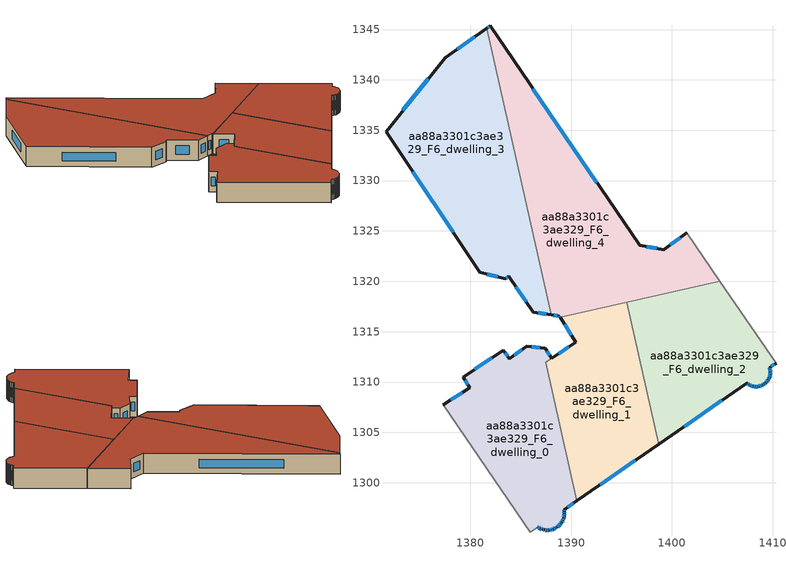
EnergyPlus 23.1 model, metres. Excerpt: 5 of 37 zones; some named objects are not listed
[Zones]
aa88a3301c3ae329_F6_dwelling_0
 floor to aa88a3301c3ae329_F5_dwelling_0 (EU_floor_Construction): 1388.07,1312.38 1387.47,1311.98 1390.57,1298.21 1389.29,1297.33 1389.32,1297.16 1389.33,1296.93 1389.31,1296.71 1389.26,1296.5 1389.18,1296.29 1389.08,1296.09 1388.95,1295.91 1388.8,1295.75 1388.62,1295.61 1388.56,1295.57 1388.44,1295.49 1388.23,1295.4 1388.02,1295.33 1387.8,1295.3 1387.58,1295.29 1387.36,1295.31 1387.15,1295.36 1386.94,1295.44 1386.74,1295.54 1386.66,1295.6 1385.93,1295.1 1377.29,1307.73 1379.92,1309.44 1379.29,1310.47 1383.25,1313.17 1383.87,1312.3 1385.57,1313.57 1387.41,1313.34 z18
 wall outside (EU_wall_Construction): 1388.07,1312.38 1387.41,1313.34 1385.57,1313.57 1383.87,1312.3 1383.25,1313.17 1379.29,1310.47 1379.92,1309.44 1377.29,1307.73 / 1386.66,1295.6 1386.74,1295.54 1386.94,1295.44 1387.15,1295.36 1387.36,1295.31 1387.58,1295.29 1387.8,1295.3 1388.02,1295.33 1388.23,1295.4 1388.44,1295.49 1388.56,1295.57 1388.62,1295.61 1388.8,1295.75 1388.95,1295.91 1389.08,1296.09 1389.18,1296.29 1389.26,1296.5 1389.31,1296.71 1389.33,1296.93 1389.32,1297.16 1389.29,1297.33 1390.57,1298.21 z18:21
 wall adiabatic (EU_wall_Construction): 1377.29,1307.73 1385.93,1295.1 1386.66,1295.6 z18:21
 wall to aa88a3301c3ae329_F6_dwelling_1 (EU_wall_Construction): 1390.57,1298.21 1387.47,1311.98 1388.07,1312.38 z18:21
 window (EU_Window_Construction): 1385.08,1313.21 1384.36,1312.67 / 1386.88,1313.4 1386.09,1313.5 / 1387.88,1312.65 1387.6,1313.06 / 1389.66,1297.58 1390.21,1297.96 / 1389.31,1297.2 1389.3,1297.28 / 1389.33,1297 1389.32,1297.09 / 1389.31,1296.78 1389.32,1296.87 / 1389.27,1296.56 1389.29,1296.65 / 1389.2,1296.35 1389.24,1296.44 / 1389.11,1296.15 1389.15,1296.23 / 1388.98,1295.96 1389.04,1296.04 / 1388.84,1295.8 1388.9,1295.87 / 1388.67,1295.65 1388.75,1295.71 / 1388.47,1295.51 1388.53,1295.54 / 1388.29,1295.43 1388.38,1295.46 / 1388.08,1295.35 1388.17,1295.38 / 1387.87,1295.31 1387.96,1295.32 / 1387.65,1295.29 1387.74,1295.29 / 1387.42,1295.3 1387.52,1295.29 / 1387.21,1295.35 1387.3,1295.32 / 1387,1295.42 1387.09,1295.38 / 1386.8,1295.51 1386.88,1295.47 / 1386.68,1295.58 1386.72,1295.56 / 1379.17,1308.95 1378.04,1308.22 / 1379.47,1310.18 1379.74,1309.74 / 1382.12,1312.4 1380.42,1311.25 / 1383.7,1312.55 1383.43,1312.93 z18.86:20.14
 roof outside (EU_roof_Construction): 1389.08,1296.09 1389.18,1296.29 1389.26,1296.5 1389.31,1296.71 1389.33,1296.93 1389.32,1297.16 1389.29,1297.33 1390.57,1298.21 1387.47,1311.98 1388.07,1312.38 1387.41,1313.34 1385.57,1313.57 1383.87,1312.3 1383.25,1313.17 1379.29,1310.47 1379.92,1309.44 1377.29,1307.73 1385.93,1295.1 1386.66,1295.6 1386.74,1295.54 1386.94,1295.44 1387.15,1295.36 1387.36,1295.31 1387.58,1295.29 1387.8,1295.3 1388.02,1295.33 1388.23,1295.4 1388.44,1295.49 1388.56,1295.57 1388.62,1295.61 1388.8,1295.75 1388.95,1295.91 z21
aa88a3301c3ae329_F6_dwelling_1
 floor to aa88a3301c3ae329_F5_dwelling_1 (EU_floor_Construction): 1395.53,1317.92 1398.71,1303.84 1390.57,1298.21 1387.47,1311.98 1390.47,1313.96 1388.9,1316.43 z18
 wall outside (EU_wall_Construction): 1390.57,1298.21 1398.71,1303.84 / 1388.9,1316.43 1390.47,1313.96 1388.07,1312.38 z18:21
 wall to aa88a3301c3ae329_F6_dwelling_2 (EU_wall_Construction): 1398.71,1303.84 1395.53,1317.92 z18:21
 wall to aa88a3301c3ae329_F6_dwelling_4 (EU_wall_Construction): 1395.53,1317.92 1388.9,1316.43 z18:21
 window (EU_Window_Construction): 1392.9,1299.82 1396.38,1302.24 / 1389.35,1315.72 1390.02,1314.67 / 1389.78,1313.51 1388.75,1312.83 z18.86:20.14
 roof outside (EU_roof_Construction): 1398.71,1303.84 1395.53,1317.92 1388.9,1316.43 1390.47,1313.96 1387.47,1311.98 1390.57,1298.21 z21
aa88a3301c3ae329_F6_dwelling_2
 floor to aa88a3301c3ae329_F5_dwelling_2 (EU_floor_Construction): 1404.76,1320 1410.34,1311.89 1409.69,1311.42 1409.74,1311.27 1409.77,1311.08 1409.78,1310.9 1409.76,1310.72 1409.72,1310.54 1409.65,1310.37 1409.57,1310.21 1409.46,1310.06 1409.33,1309.92 1409.19,1309.81 1409.16,1309.78 1409.04,1309.71 1408.87,1309.63 1408.7,1309.58 1408.51,1309.55 1408.33,1309.54 1408.15,1309.56 1407.97,1309.6 1407.8,1309.67 1407.64,1309.75 1407.49,1309.86 1407.44,1309.9 1398.71,1303.84 1395.53,1317.92 z18
 wall outside (EU_wall_Construction): 1398.71,1303.84 1407.44,1309.9 1407.49,1309.86 1407.64,1309.75 1407.8,1309.67 1407.97,1309.6 1408.15,1309.56 1408.33,1309.54 1408.51,1309.55 1408.7,1309.58 1408.87,1309.63 1409.04,1309.71 1409.16,1309.78 1409.19,1309.81 1409.33,1309.92 1409.46,1310.06 1409.57,1310.21 1409.65,1310.37 1409.72,1310.54 1409.76,1310.72 1409.78,1310.9 1409.77,1311.08 1409.74,1311.27 1409.69,1311.42 1410.34,1311.89 z18:21
 wall adiabatic (EU_wall_Construction): 1410.34,1311.89 1404.76,1320 z18:21
 wall to aa88a3301c3ae329_F6_dwelling_4 (EU_wall_Construction): 1404.76,1320 1395.53,1317.92 z18:21
 window (EU_Window_Construction): 1409.73,1311.31 1409.71,1311.37 / 1409.76,1311.14 1409.75,1311.21 / 1409.77,1310.95 1409.77,1311.03 / 1409.76,1310.77 1409.77,1310.85 / 1409.73,1310.59 1409.75,1310.67 / 1409.67,1310.42 1409.7,1310.49 / 1409.59,1310.25 1409.63,1310.32 / 1409.49,1310.1 1409.54,1310.16 / 1409.37,1309.96 1409.42,1310.02 / 1409.23,1309.84 1409.29,1309.89 / 1409.07,1309.73 1409.12,1309.76 / 1408.92,1309.65 1408.99,1309.69 / 1408.75,1309.59 1408.82,1309.62 / 1408.57,1309.56 1408.64,1309.57 / 1408.38,1309.54 1408.46,1309.55 / 1408.2,1309.56 1408.28,1309.55 / 1408.02,1309.59 1408.1,1309.57 / 1407.85,1309.65 1407.92,1309.62 / 1407.68,1309.73 1407.75,1309.69 / 1407.53,1309.83 1407.59,1309.78 / 1401.2,1305.57 1404.95,1308.17 / 1409.88,1311.55 1410.15,1311.75 z18.86:20.14
 roof outside (EU_roof_Construction): 1408.7,1309.58 1408.87,1309.63 1409.04,1309.71 1409.16,1309.78 1409.19,1309.81 1409.33,1309.92 1409.46,1310.06 1409.57,1310.21 1409.65,1310.37 1409.72,1310.54 1409.76,1310.72 1409.78,1310.9 1409.77,1311.08 1409.74,1311.27 1409.69,1311.42 1410.34,1311.89 1404.76,1320 1395.53,1317.92 1398.71,1303.84 1407.44,1309.9 1407.49,1309.86 1407.64,1309.75 1407.8,1309.67 1407.97,1309.6 1408.15,1309.56 1408.33,1309.54 1408.51,1309.55 z21
aa88a3301c3ae329_F6_dwelling_3
 floor to aa88a3301c3ae329_F5_dwelling_3 (EU_floor_Construction): 1381.61,1345.12 1388.02,1316.66 1386.24,1316.93 1383.79,1320.49 1383.44,1320.25 1380.94,1320.9 1371.61,1334.87 1377.5,1342.2 z18
 wall outside (EU_wall_Construction): 1381.61,1345.12 1377.5,1342.2 1371.61,1334.87 1380.94,1320.9 1383.44,1320.25 1383.79,1320.49 1386.24,1316.93 1388.02,1316.66 z18:21
 wall to aa88a3301c3ae329_F6_dwelling_4 (EU_wall_Construction): 1388.02,1316.66 1381.61,1345.12 z18:21
 window (EU_Window_Construction): 1381.66,1320.71 1382.73,1320.43 / 1374.28,1330.88 1378.28,1324.89 / 1375.82,1340.1 1373.3,1336.97 / 1380.43,1344.29 1378.67,1343.03 / 1386.75,1316.85 1387.51,1316.74 / 1384.49,1319.47 1385.54,1317.95 / 1383.54,1320.32 1383.69,1320.42 z18.86:20.14
 roof outside (EU_roof_Construction): 1388.02,1316.66 1381.61,1345.12 1377.5,1342.2 1371.61,1334.87 1380.94,1320.9 1383.44,1320.25 1383.79,1320.49 1386.24,1316.93 z21
aa88a3301c3ae329_F6_dwelling_4
 floor to aa88a3301c3ae329_F5_dwelling_4 (EU_floor_Construction): 1401.47,1324.8 1404.76,1320 1388.9,1316.43 1388.82,1316.54 1388.02,1316.66 1381.61,1345.12 1381.94,1345.36 1396.8,1323.58 1399.19,1323.13 z18
 wall outside (EU_wall_Construction): 1401.47,1324.8 1399.19,1323.13 1396.8,1323.58 1381.94,1345.36 1381.61,1345.12 / 1388.02,1316.66 1388.82,1316.54 1388.9,1316.43 z18:21
 wall adiabatic (EU_wall_Construction): 1404.76,1320 1401.47,1324.8 z18:21
 window (EU_Window_Construction): 1392.56,1329.81 1386.19,1339.14 / 1398.51,1323.26 1397.49,1323.45 / 1400.82,1324.32 1399.84,1323.61 / 1388.84,1316.51 1388.87,1316.46 / 1388.25,1316.63 1388.59,1316.58 / 1381.85,1345.29 1381.7,1345.19 z18.86:20.14
 roof outside (EU_roof_Construction): 1404.76,1320 1401.47,1324.8 1399.19,1323.13 1396.8,1323.58 1381.94,1345.36 1381.61,1345.12 1388.02,1316.66 1388.82,1316.54 1388.9,1316.43 z21
[Building]
EU S2 Campaign: North Axis=0; Terrain=City; Solar Distribution=FullExterior
[Site:Location]
Helsinki-Vantaa.AP: Latitude=60.317; Longitude=24.963; Time Zone=2; Elevation=54.6
[SizingPeriod:WeatherFileDays]
AnnualSizingPeriod: Begin Month=1; Begin Day of Month=1; End Month=12; End Day of Month=31; Day of Week for Start Day=Monday; Use Weather File Daylight Saving Period=No; Use Weather File Rain and Snow Indicators=No
[MATERIAL]
EU_InternalMass_Material: Roughness=MediumRough; Thickness=0.1; Conductivity=1; Density=1800; Specific Heat=900; Thermal Absorptance=0.9; Solar Absorptance=0.7; Visible Absorptance=0.7
[MATERIAL:NOMASS] Roughness=MediumRough; Thermal Absorptance=0.9; Solar Absorptance=0.7; Visible Absorptance=0.7
Name | Thermal Resistance
EU_wall_NoMass | 1.10183
EU_roof_NoMass; EU_floor_NoMass | 1.70606
[WINDOWMATERIAL:SIMPLEGLAZINGSYSTEM]
EU_Window_SimpleGlazing: UFactor=3.11035; Solar Heat Gain Coefficient=0.8; Visible Transmittance=0.8
[CONSTRUCTION]
EU_wall_Construction: EU_wall_NoMass
EU_roof_Construction: EU_roof_NoMass
EU_floor_Construction: EU_floor_NoMass
EU_Window_Construction: EU_Window_SimpleGlazing
EU_InternalMass_Construction: EU_InternalMass_Material
[ZONE] Type=1; Multiplier=1; Ceiling Height=autocalculate; Floor Area=autocalculate; Part of Total Floor Area=Yes
Name | Volume
aa88a3301c3ae329_F6_dwelling_0 | 421.584
aa88a3301c3ae329_F6_dwelling_1 | 418.059
aa88a3301c3ae329_F6_dwelling_2 | 419.837
aa88a3301c3ae329_F6_dwelling_3 | 629.744
aa88a3301c3ae329_F6_dwelling_4 | 629.7
[INTERNALMASS] Construction=EU_InternalMass_Construction
Name | Zone or ZoneList | Surface Area
aa88a3301c3ae329_F6_dwelling_0_EU_InternalMass | aa88a3301c3ae329_F6_dwelling_0 | 140.528
aa88a3301c3ae329_F6_dwelling_1_EU_InternalMass | aa88a3301c3ae329_F6_dwelling_1 | 139.355
aa88a3301c3ae329_F6_dwelling_2_EU_InternalMass | aa88a3301c3ae329_F6_dwelling_2 | 139.945
aa88a3301c3ae329_F6_dwelling_3_EU_InternalMass | aa88a3301c3ae329_F6_dwelling_3 | 209.915
aa88a3301c3ae329_F6_dwelling_4_EU_InternalMass | aa88a3301c3ae329_F6_dwelling_4 | 209.9
[OTHEREQUIPMENT] Fuel Type=Electricity; Design Level Calculation Method=Watts/Area; Power per Zone Floor Area=1; Fraction Latent=0; Fraction Radiant=0; Fraction Lost=0; Carbon Dioxide Generation Rate=0; EndUse Subcategory=EU_Step8_InternalGains
Name | Zone or ZoneList or Space or SpaceList | Schedule
EU_Step8_InternalGain_aa88a3301c3ae329_F6_dwelling_0_f000 | aa88a3301c3ae329_F6_dwelling_0 | EU_Step8_GainSchedule_aa88a3301c3ae329_F6_dwelling_0_f000
EU_Step8_InternalGain_aa88a3301c3ae329_F6_dwelling_1_f000 | aa88a3301c3ae329_F6_dwelling_1 | EU_Step8_GainSchedule_aa88a3301c3ae329_F6_dwelling_1_f000
EU_Step8_InternalGain_aa88a3301c3ae329_F6_dwelling_2_f000 | aa88a3301c3ae329_F6_dwelling_2 | EU_Step8_GainSchedule_aa88a3301c3ae329_F6_dwelling_2_f000
EU_Step8_InternalGain_aa88a3301c3ae329_F6_dwelling_3_f000 | aa88a3301c3ae329_F6_dwelling_3 | EU_Step8_GainSchedule_aa88a3301c3ae329_F6_dwelling_3_f000
EU_Step8_InternalGain_aa88a3301c3ae329_F6_dwelling_4_f000 | aa88a3301c3ae329_F6_dwelling_4 | EU_Step8_GainSchedule_aa88a3301c3ae329_F6_dwelling_4_f000
[ZONEVENTILATION:DESIGNFLOWRATE] Schedule=EU_AlwaysOn; Design Flow Rate Calculation Method=AirChanges/Hour; Air Changes per Hour=0.756316; Ventilation Type=Natural; Fan Pressure Rise=0; Fan Total Efficiency=1; Constant Term Coefficient=1; Temperature Term Coefficient=0; Velocity Term Coefficient=0; Velocity Squared Term Coefficient=0; Minimum Indoor Temperature=-100; Maximum Indoor Temperature=100; Delta Temperature=-100; Minimum Outdoor Temperature=-100; Maximum Outdoor Temperature=100; Maximum Wind Speed=40
Name | Zone or ZoneList or Space or SpaceList
EU_ConstantAir_aa88a3301c3ae329_F6_dwelling_0 | aa88a3301c3ae329_F6_dwelling_0
EU_ConstantAir_aa88a3301c3ae329_F6_dwelling_1 | aa88a3301c3ae329_F6_dwelling_1
EU_ConstantAir_aa88a3301c3ae329_F6_dwelling_2 | aa88a3301c3ae329_F6_dwelling_2
EU_ConstantAir_aa88a3301c3ae329_F6_dwelling_3 | aa88a3301c3ae329_F6_dwelling_3
EU_ConstantAir_aa88a3301c3ae329_F6_dwelling_4 | aa88a3301c3ae329_F6_dwelling_4
[HVACTEMPLATE:ZONE:IDEALLOADSAIRSYSTEM] System Availability Schedule=EU_AlwaysOn; Maximum Heating Supply Air Temperature=50; Minimum Cooling Supply Air Temperature=13; Maximum Heating Supply Air Humidity Ratio=0.0156; Minimum Cooling Supply Air Humidity Ratio=0.0077; Heating Limit=NoLimit; Cooling Limit=NoLimit; Heating Availability Schedule=EU_AlwaysOn; Cooling Availability Schedule=EU_CoolingOff; Dehumidification Control Type=ConstantSensibleHeatRatio; Cooling Sensible Heat Ratio=0.7; Dehumidification Setpoint=60; Humidification Control Type=None; Humidification Setpoint=30; Outdoor Air Method=None; Outdoor Air Flow Rate per Person=0.00944; Outdoor Air Flow Rate per Zone Floor Area=0; Outdoor Air Flow Rate per Zone=0; Demand Controlled Ventilation Type=None; Outdoor Air Economizer Type=NoEconomizer; Heat Recovery Type=None; Sensible Heat Recovery Effectiveness=0.7; Latent Heat Recovery Effectiveness=0.65
Name | Template Thermostat
aa88a3301c3ae329_F6_dwelling_0 | EU_HeatOnly_aa88a3301c3ae329_F6_dwelling_0
aa88a3301c3ae329_F6_dwelling_1 | EU_HeatOnly_aa88a3301c3ae329_F6_dwelling_1
aa88a3301c3ae329_F6_dwelling_2 | EU_HeatOnly_aa88a3301c3ae329_F6_dwelling_2
aa88a3301c3ae329_F6_dwelling_3 | EU_HeatOnly_aa88a3301c3ae329_F6_dwelling_3
aa88a3301c3ae329_F6_dwelling_4 | EU_HeatOnly_aa88a3301c3ae329_F6_dwelling_4
[SIZING:ZONE] Zone Cooling Design Supply Air Temperature Input Method=SupplyAirTemperature; Zone Cooling Design Supply Air Temperature=13; Zone Heating Design Supply Air Temperature Input Method=SupplyAirTemperature; Zone Heating Design Supply Air Temperature=50; Zone Cooling Design Supply Air Humidity Ratio=0.008; Zone Heating Design Supply Air Humidity Ratio=0.008; Cooling Design Air Flow Method=DesignDay; Cooling Design Air Flow Rate=0; Cooling Minimum Air Flow per Zone Floor Area=0.000762; Cooling Minimum Air Flow=0; Cooling Minimum Air Flow Fraction=0.2; Heating Design Air Flow Method=DesignDay; Heating Design Air Flow Rate=0; Heating Maximum Air Flow per Zone Floor Area=0.002032; Heating Maximum Air Flow=0.141576; Heating Maximum Air Flow Fraction=0.3; Account for Dedicated Outdoor Air System=No; Dedicated Outdoor Air System Control Strategy=NeutralSupplyAir; Dedicated Outdoor Air Low Setpoint Temperature for Design=autosize; Dedicated Outdoor Air High Setpoint Temperature for Design=autosize; Zone Load Sizing Method=Sensible Load Only No Latent Load; Zone Latent Cooling Design Supply Air Humidity Ratio Input Method=HumidityRatioDifference; Zone Cooling Design Supply Air Humidity Ratio Difference=0.005; Zone Latent Heating Design Supply Air Humidity Ratio Input Method=HumidityRatioDifference; Zone Humidification Design Supply Air Humidity Ratio Difference=0.005
aa88a3301c3ae329_F6_dwelling_0; aa88a3301c3ae329_F6_dwelling_1; aa88a3301c3ae329_F6_dwelling_2; aa88a3301c3ae329_F6_dwelling_3; aa88a3301c3ae329_F6_dwelling_4
[SCHEDULE:CONSTANT]
Name | Hourly Value
EU_AlwaysOn | 1
EU_CoolingOff | 0
[SCHEDULE:FILE] Column Number=1; Rows to Skip at Top=0; Number of Hours of Data=8760; Column Separator=Comma; Interpolate to Timestep=No; Minutes per Item=60; Adjust Schedule for Daylight Savings=Yes
Name | File
EU_Step8_GainSchedule_aa88a3301c3ae329_F6_dwelling_0_f000 | ../../schedules/aa88a3301c3ae329/aa88a3301c3ae329_F6_dwelling_0_f000_gain.csv
EU_Step8_GainSchedule_aa88a3301c3ae329_F6_dwelling_1_f000 | ../../schedules/aa88a3301c3ae329/aa88a3301c3ae329_F6_dwelling_1_f000_gain.csv
EU_Step8_GainSchedule_aa88a3301c3ae329_F6_dwelling_2_f000 | ../../schedules/aa88a3301c3ae329/aa88a3301c3ae329_F6_dwelling_2_f000_gain.csv
EU_Step8_GainSchedule_aa88a3301c3ae329_F6_dwelling_3_f000 | ../../schedules/aa88a3301c3ae329/aa88a3301c3ae329_F6_dwelling_3_f000_gain.csv
EU_Step8_GainSchedule_aa88a3301c3ae329_F6_dwelling_4_f000 | ../../schedules/aa88a3301c3ae329/aa88a3301c3ae329_F6_dwelling_4_f000_gain.csv
